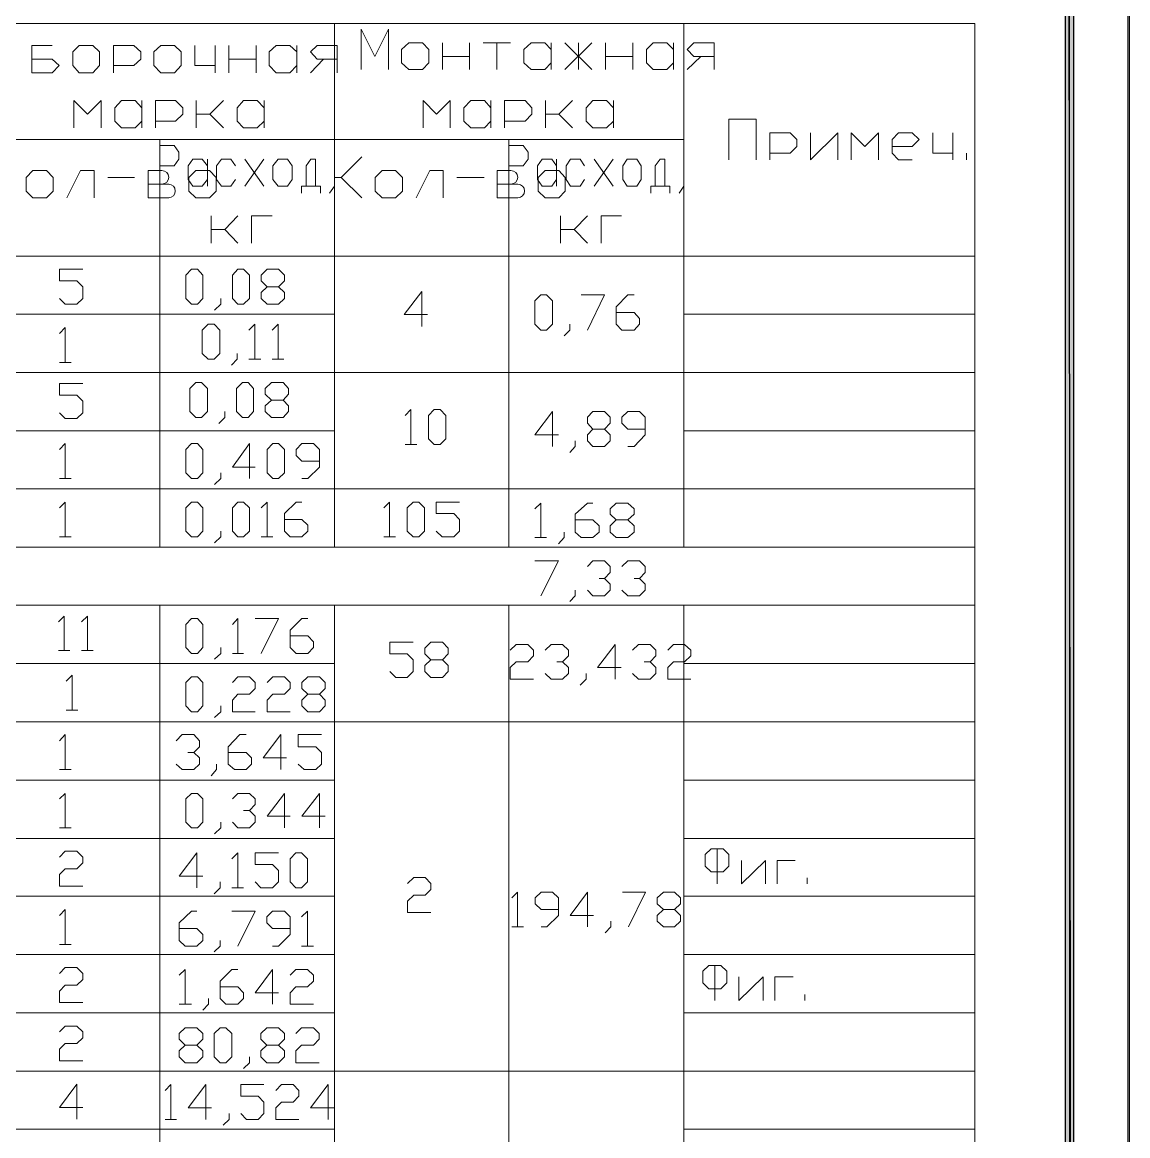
# Model space of a CAD drawing. Header units: millimetres. Extents: x -258556 to -95372, y 16759 to 83874.
# Drawn here: x -128240.5 to -128145.9, y 41620 to 41715.3 of the extents above; entities that cross this region are included whole.
import ezdxf
from ezdxf.xclip import XClip

# ---------------------------------------------------------------- set-up
doc = ezdxf.new("R2010")
doc.units = ezdxf.units.MM
doc.header["$LTSCALE"] = 0.5
doc.header["$XCLIPFRAME"] = 2

# ---------------------------------------------------------------- blocks, each defined once
blk = doc.blocks.new('MF13D4CA0')
at = {"color": 7, "linetype": 'Continuous', "lineweight": 5, "true_color": 0x000007}
blk.add_lwpolyline([(17.896, 582.899), (17.896, 11.049), (823.422, 11.049), (823.422, 582.899)], close=True, dxfattribs=at)

msp = doc.modelspace()

# ---------------------------------------------------------------- hatches: boundary and pattern name
at = {"true_color": 0x000007}
h = msp.add_hatch(color=7, dxfattribs=at)
h.paths.add_polyline_path([(-128336.362, 41416.87), (-128336.362, 41416.147), (-128151.253, 41416.87)])
h.paths.add_polyline_path([(-128336.362, 41416.147), (-128151.253, 41416.87), (-128150.53, 41416.182)])
h.paths.add_polyline_path([(-128151.253, 41416.87), (-128150.53, 41416.182), (-128151.253, 42001.108)])
h.paths.add_polyline_path([(-128150.53, 41416.182), (-128151.253, 42001.108), (-128150.53, 42001.762)])
h.paths.add_polyline_path([(-128151.253, 42001.108), (-128150.53, 42001.762), (-128963.796, 42001.108)])
h.paths.add_polyline_path([(-128150.53, 42001.762), (-128963.796, 42001.108), (-128964.484, 42001.762)])
h.paths.add_polyline_path([(-128963.796, 42001.108), (-128964.484, 42001.762), (-128963.796, 41416.87)])
h.paths.add_polyline_path([(-128964.484, 42001.762), (-128963.796, 41416.87), (-128964.484, 41416.182)])
h.paths.add_polyline_path([(-128963.796, 41416.87), (-128964.484, 41416.182), (-128336.362, 41416.733)])
h.paths.add_polyline_path([(-128964.484, 41416.182), (-128336.362, 41416.733), (-128336.362, 41416.044)])

# ---------------------------------------------------------------- linework, layer by layer
at = {"color": 7, "linetype": 'Continuous', "lineweight": 5, "true_color": 0x000007}
for points in [[(-128964.14, 41416.526), (-128150.875, 41416.388), (-128150.875, 42001.418), (-128964.14, 42001.418)], [(-128236.201, 41711.605), (-128236.201, 41712.775), (-128235.65, 41713.326), (-128234.48, 41713.326), (-128233.895, 41712.775), (-128233.895, 41711.605), (-128234.48, 41710.985), (-128235.65, 41710.985)], [(-128229.248, 41711.605), (-128229.248, 41712.775), (-128228.663, 41713.326), (-128227.493, 41713.326), (-128226.907, 41712.775), (-128226.907, 41711.605), (-128227.493, 41710.985), (-128228.663, 41710.985)], [(-128219.37, 41711.605), (-128219.37, 41712.775), (-128218.784, 41713.326), (-128217.614, 41713.326), (-128217.029, 41712.775), (-128217.029, 41713.326), (-128217.029, 41710.985), (-128217.029, 41711.605), (-128217.614, 41710.985), (-128218.784, 41710.985)], [(-128208.046, 41711.846), (-128208.046, 41712.982), (-128207.426, 41713.567), (-128206.256, 41713.567), (-128205.705, 41712.982), (-128205.705, 41711.846), (-128206.256, 41711.261), (-128207.426, 41711.261)], [(-128197.582, 41711.846), (-128197.582, 41712.982), (-128196.962, 41713.567), (-128195.792, 41713.567), (-128195.241, 41712.982), (-128195.241, 41713.567), (-128195.241, 41711.261), (-128195.241, 41711.846), (-128195.792, 41711.261), (-128196.962, 41711.261)], [(-128187.084, 41711.846), (-128187.084, 41712.982), (-128186.499, 41713.567), (-128185.329, 41713.567), (-128184.778, 41712.982), (-128184.778, 41713.567), (-128184.778, 41711.261), (-128184.778, 41711.846), (-128185.329, 41711.261), (-128186.499, 41711.261)], [(-128232.587, 41706.855), (-128232.587, 41707.991), (-128232.036, 41708.611), (-128230.866, 41708.611), (-128230.281, 41707.991), (-128230.281, 41708.611), (-128230.281, 41706.27), (-128230.281, 41706.855), (-128230.866, 41706.27), (-128232.036, 41706.27)], [(-128222.123, 41706.855), (-128222.123, 41707.991), (-128221.572, 41708.611), (-128220.402, 41708.611), (-128219.817, 41707.991), (-128219.817, 41708.611), (-128219.817, 41706.27), (-128219.817, 41706.855), (-128220.402, 41706.27), (-128221.572, 41706.27)], [(-128202.71, 41706.855), (-128202.71, 41707.991), (-128202.125, 41708.611), (-128200.955, 41708.611), (-128200.404, 41707.991), (-128200.404, 41708.611), (-128200.404, 41706.27), (-128200.404, 41706.855), (-128200.955, 41706.27), (-128202.125, 41706.27)], [(-128192.247, 41706.855), (-128192.247, 41707.991), (-128191.662, 41708.611), (-128190.492, 41708.611), (-128189.906, 41707.991), (-128189.906, 41708.611), (-128189.906, 41706.27), (-128189.906, 41706.855), (-128190.492, 41706.27), (-128191.662, 41706.27)], [(-128226.322, 41701.864), (-128226.322, 41703.035), (-128225.909, 41703.585), (-128225.118, 41703.585), (-128224.67, 41703.035), (-128224.67, 41703.585), (-128224.67, 41701.279), (-128224.67, 41701.864), (-128225.118, 41701.279), (-128225.909, 41701.279)], [(-128219.06, 41701.864), (-128219.06, 41703.035), (-128218.612, 41703.585), (-128217.821, 41703.585), (-128217.408, 41703.035), (-128217.408, 41701.864), (-128217.821, 41701.279), (-128218.612, 41701.279)], [(-128196.412, 41701.864), (-128196.412, 41703.035), (-128195.999, 41703.585), (-128195.173, 41703.585), (-128194.794, 41703.035), (-128194.794, 41703.585), (-128194.794, 41701.279), (-128194.794, 41701.864), (-128195.173, 41701.279), (-128195.999, 41701.279)], [(-128189.115, 41701.864), (-128189.115, 41703.035), (-128188.736, 41703.585), (-128187.91, 41703.585), (-128187.531, 41703.035), (-128187.531, 41701.864), (-128187.91, 41701.279), (-128188.736, 41701.279)], [(-128240.193, 41700.866), (-128240.193, 41702.036), (-128239.608, 41702.622), (-128238.438, 41702.622), (-128237.887, 41702.036), (-128237.887, 41700.866), (-128238.438, 41700.281), (-128239.608, 41700.281)], [(-128226.253, 41700.866), (-128226.253, 41702.036), (-128225.668, 41702.622), (-128224.498, 41702.622), (-128223.913, 41702.036), (-128223.913, 41700.866), (-128224.498, 41700.281), (-128225.668, 41700.281)], [(-128210.317, 41700.866), (-128210.317, 41702.036), (-128209.698, 41702.622), (-128208.562, 41702.622), (-128207.977, 41702.036), (-128207.977, 41700.866), (-128208.562, 41700.281), (-128209.698, 41700.281)], [(-128196.343, 41700.866), (-128196.343, 41702.036), (-128195.758, 41702.622), (-128194.587, 41702.622), (-128194.037, 41702.036), (-128194.037, 41700.866), (-128194.587, 41700.281), (-128195.758, 41700.281)], [(-128226.047, 41691.194), (-128226.529, 41691.676), (-128226.529, 41693.672), (-128226.047, 41694.189), (-128225.531, 41694.189), (-128225.049, 41693.672), (-128225.049, 41691.676), (-128225.531, 41691.194)], [(-128222.054, 41691.194), (-128222.536, 41691.676), (-128222.536, 41693.672), (-128222.054, 41694.189), (-128221.572, 41694.189), (-128221.056, 41693.672), (-128221.056, 41691.676), (-128221.572, 41691.194)], [(-128196.136, 41688.957), (-128196.653, 41689.473), (-128196.653, 41691.47), (-128196.136, 41691.986), (-128195.654, 41691.986), (-128195.138, 41691.47), (-128195.138, 41689.473), (-128195.654, 41688.957)], [(-128224.601, 41686.479), (-128225.118, 41686.961), (-128225.118, 41688.957), (-128224.601, 41689.473), (-128224.085, 41689.473), (-128223.603, 41688.957), (-128223.603, 41686.961), (-128224.085, 41686.479)], [(-128225.668, 41681.488), (-128226.185, 41682.004), (-128226.185, 41683.966), (-128225.668, 41684.482), (-128225.186, 41684.482), (-128224.67, 41683.966), (-128224.67, 41682.004), (-128225.186, 41681.488)], [(-128221.676, 41681.488), (-128222.192, 41682.004), (-128222.192, 41683.966), (-128221.676, 41684.482), (-128221.194, 41684.482), (-128220.712, 41683.966), (-128220.712, 41682.004), (-128221.194, 41681.488)], [(-128205.258, 41679.182), (-128205.739, 41679.664), (-128205.739, 41681.66), (-128205.258, 41682.176), (-128204.741, 41682.176), (-128204.259, 41681.66), (-128204.259, 41679.664), (-128204.741, 41679.182)], [(-128226.047, 41676.256), (-128226.529, 41676.738), (-128226.529, 41678.734), (-128226.047, 41679.251), (-128225.531, 41679.251), (-128225.049, 41678.734), (-128225.049, 41676.738), (-128225.531, 41676.256)], [(-128219.06, 41676.256), (-128219.542, 41676.738), (-128219.542, 41678.734), (-128219.06, 41679.251), (-128218.578, 41679.251), (-128218.062, 41678.734), (-128218.062, 41676.738), (-128218.578, 41676.256)], [(-128226.047, 41671.265), (-128226.529, 41671.747), (-128226.529, 41673.744), (-128226.047, 41674.225), (-128225.531, 41674.225), (-128225.049, 41673.744), (-128225.049, 41671.747), (-128225.531, 41671.265)], [(-128222.054, 41671.265), (-128222.536, 41671.747), (-128222.536, 41673.744), (-128222.054, 41674.225), (-128221.572, 41674.225), (-128221.056, 41673.744), (-128221.056, 41671.747), (-128221.572, 41671.265)], [(-128207.047, 41671.265), (-128207.564, 41671.747), (-128207.564, 41673.744), (-128207.047, 41674.225), (-128206.565, 41674.225), (-128206.084, 41673.744), (-128206.084, 41671.747), (-128206.565, 41671.265)], [(-128226.047, 41661.284), (-128226.529, 41661.8), (-128226.529, 41663.762), (-128226.047, 41664.278), (-128225.531, 41664.278), (-128225.049, 41663.762), (-128225.049, 41661.8), (-128225.531, 41661.284)], [(-128226.047, 41656.293), (-128226.529, 41656.809), (-128226.529, 41658.805), (-128226.047, 41659.287), (-128225.531, 41659.287), (-128225.049, 41658.805), (-128225.049, 41656.809), (-128225.531, 41656.293)], [(-128226.047, 41646.346), (-128226.529, 41646.827), (-128226.529, 41648.824), (-128226.047, 41649.306), (-128225.531, 41649.306), (-128225.049, 41648.824), (-128225.049, 41646.827), (-128225.531, 41646.346)], [(-128217.098, 41641.217), (-128217.58, 41641.733), (-128217.58, 41643.695), (-128217.098, 41644.212), (-128216.616, 41644.212), (-128216.1, 41643.695), (-128216.1, 41641.733), (-128216.616, 41641.217)], [(-128223.569, 41626.245), (-128224.085, 41626.761), (-128224.085, 41628.757), (-128223.569, 41629.239), (-128223.087, 41629.239), (-128222.571, 41628.757), (-128222.571, 41626.761), (-128223.087, 41626.245)]]:
    msp.add_lwpolyline(points, close=True, dxfattribs=at)
at = {"color": 7, "linetype": 'Continuous', "lineweight": -2, "true_color": 0x000007}
for points in [[(-128150.53, 41416.182), (-128151.253, 42001.108), (-128150.53, 42001.762)], [(-128151.253, 41416.87), (-128150.53, 41416.182), (-128151.253, 42001.108)]]:
    msp.add_lwpolyline(points, close=True, dxfattribs=at)
at = {"color": 7, "linetype": 'Continuous', "lineweight": 18, "true_color": 0x000007}
for points in [[(-128348.34, 41715.219), (-128158.963, 41715.219), (-128158.963, 41715.219)], [(-128213.794, 41715.219), (-128213.794, 41670.37), (-128213.794, 41670.37)], [(-128183.883, 41715.219), (-128183.883, 41670.37), (-128183.883, 41670.37)], [(-128158.963, 41715.219), (-128158.963, 41525.877), (-128158.963, 41525.877)], [(-128293.509, 41705.272), (-128183.883, 41705.272), (-128183.883, 41705.272)], [(-128228.732, 41705.272), (-128228.732, 41670.37), (-128228.732, 41670.37)], [(-128198.855, 41705.272), (-128198.855, 41670.37), (-128198.855, 41670.37)], [(-128348.34, 41695.29), (-128158.963, 41695.29), (-128158.963, 41695.29)], [(-128303.491, 41690.334), (-128213.794, 41690.334), (-128213.794, 41690.334)], [(-128183.883, 41690.334), (-128158.963, 41690.334), (-128158.963, 41690.334)], [(-128323.42, 41685.343), (-128158.963, 41685.343), (-128158.963, 41685.343)], [(-128303.491, 41680.352), (-128213.794, 41680.352), (-128213.794, 41680.352)], [(-128183.883, 41680.352), (-128158.963, 41680.352), (-128158.963, 41680.352)], [(-128323.42, 41675.361), (-128158.963, 41675.361), (-128158.963, 41675.361)], [(-128348.34, 41670.37), (-128158.963, 41670.37), (-128158.963, 41670.37)], [(-128348.34, 41665.414), (-128158.963, 41665.414), (-128158.963, 41665.414)], [(-128228.732, 41665.414), (-128228.732, 41530.868), (-128228.732, 41530.868)], [(-128213.794, 41665.414), (-128213.794, 41530.868), (-128213.794, 41530.868)], [(-128198.855, 41665.414), (-128198.855, 41530.868), (-128198.855, 41530.868)], [(-128183.883, 41665.414), (-128183.883, 41530.868), (-128183.883, 41530.868)], [(-128303.491, 41660.423), (-128213.794, 41660.423), (-128213.794, 41660.423)], [(-128183.883, 41660.423), (-128158.963, 41660.423), (-128158.963, 41660.423)], [(-128323.42, 41655.432), (-128158.963, 41655.432), (-128158.963, 41655.432)], [(-128303.491, 41650.441), (-128213.794, 41650.441), (-128213.794, 41650.441)], [(-128183.883, 41650.441), (-128158.963, 41650.441), (-128158.963, 41650.441)], [(-128303.491, 41645.451), (-128213.794, 41645.451), (-128213.794, 41645.451)], [(-128183.883, 41645.451), (-128158.963, 41645.451), (-128158.963, 41645.451)], [(-128303.491, 41640.494), (-128213.794, 41640.494), (-128213.794, 41640.494)], [(-128183.883, 41640.494), (-128158.963, 41640.494), (-128158.963, 41640.494)], [(-128303.491, 41635.503), (-128213.794, 41635.503), (-128213.794, 41635.503)], [(-128183.883, 41635.503), (-128158.963, 41635.503), (-128158.963, 41635.503)], [(-128303.491, 41630.513), (-128213.794, 41630.513), (-128213.794, 41630.513)], [(-128183.883, 41630.513), (-128158.963, 41630.513), (-128158.963, 41630.513)], [(-128323.42, 41625.522), (-128158.963, 41625.522), (-128158.963, 41625.522)], [(-128303.491, 41620.565), (-128213.794, 41620.565), (-128213.794, 41620.565)], [(-128183.883, 41620.565), (-128158.963, 41620.565), (-128158.963, 41620.565)]]:
    msp.add_lwpolyline(points, dxfattribs=at)
at = {"color": 7, "linetype": 'Continuous', "lineweight": 5, "true_color": 0x000007}
for points in [[(-128211.522, 41711.261), (-128211.522, 41714.737), (-128210.352, 41712.397), (-128209.181, 41714.737), (-128209.181, 41711.261)], [(-128237.956, 41713.326), (-128239.712, 41713.326), (-128239.712, 41710.985), (-128237.956, 41710.985), (-128237.371, 41711.605), (-128237.956, 41712.156), (-128239.712, 41712.156)], [(-128232.724, 41710.985), (-128232.724, 41713.326), (-128230.969, 41713.326), (-128230.384, 41712.775), (-128230.384, 41712.156), (-128230.969, 41711.605), (-128232.724, 41711.605)], [(-128225.737, 41713.326), (-128225.737, 41711.605), (-128224.016, 41711.605), (-128224.016, 41713.326), (-128224.016, 41710.985)], [(-128222.846, 41710.985), (-128222.846, 41713.326), (-128222.846, 41712.156), (-128220.505, 41712.156), (-128220.505, 41713.326), (-128220.505, 41710.985)], [(-128215.859, 41710.985), (-128214.723, 41712.156), (-128215.274, 41712.156), (-128215.859, 41712.775), (-128215.274, 41713.326), (-128213.553, 41713.326), (-128213.553, 41712.156), (-128214.723, 41712.156), (-128213.553, 41712.156), (-128213.553, 41710.985)], [(-128204.535, 41711.261), (-128204.535, 41713.567), (-128204.535, 41712.397), (-128202.229, 41712.397), (-128202.229, 41713.567), (-128202.229, 41711.261)], [(-128199.888, 41711.261), (-128199.888, 41713.567), (-128201.058, 41713.567), (-128198.718, 41713.567)], [(-128194.071, 41711.261), (-128191.765, 41713.567), (-128191.765, 41713.567)], [(-128194.071, 41713.567), (-128191.765, 41711.261), (-128191.765, 41711.261)], [(-128192.901, 41711.261), (-128192.901, 41713.567), (-128192.901, 41713.567)], [(-128190.595, 41711.261), (-128190.595, 41713.567), (-128190.595, 41712.397), (-128188.254, 41712.397), (-128188.254, 41713.567), (-128188.254, 41711.261)], [(-128183.608, 41711.261), (-128182.437, 41712.397), (-128183.022, 41712.397), (-128183.608, 41712.982), (-128183.022, 41713.567), (-128181.302, 41713.567), (-128181.302, 41712.397), (-128182.437, 41712.397), (-128181.302, 41712.397), (-128181.302, 41711.261)], [(-128236.097, 41706.27), (-128236.097, 41708.611), (-128234.927, 41707.44), (-128233.757, 41708.611), (-128233.757, 41706.27)], [(-128229.11, 41706.27), (-128229.11, 41708.611), (-128227.389, 41708.611), (-128226.77, 41707.991), (-128226.77, 41707.44), (-128227.389, 41706.855), (-128229.11, 41706.855)], [(-128225.634, 41706.27), (-128225.634, 41708.611), (-128225.634, 41707.44), (-128224.464, 41707.44), (-128223.293, 41708.611), (-128224.464, 41707.44), (-128223.293, 41706.27)], [(-128206.187, 41706.27), (-128206.187, 41708.611), (-128205.051, 41707.44), (-128203.881, 41708.611), (-128203.881, 41706.27)], [(-128199.234, 41706.27), (-128199.234, 41708.611), (-128197.479, 41708.611), (-128196.894, 41707.991), (-128196.894, 41707.44), (-128197.479, 41706.855), (-128199.234, 41706.855)], [(-128195.723, 41706.27), (-128195.723, 41708.611), (-128195.723, 41707.44), (-128194.587, 41707.44), (-128193.417, 41708.611), (-128194.587, 41707.44), (-128193.417, 41706.27)], [(-128180.028, 41703.551), (-128180.028, 41707.027), (-128177.687, 41707.027), (-128177.687, 41703.551)], [(-128176.517, 41703.551), (-128176.517, 41705.857), (-128174.796, 41705.857), (-128174.211, 41705.272), (-128174.211, 41704.687), (-128174.796, 41704.102), (-128176.517, 41704.102)], [(-128173.041, 41705.857), (-128173.041, 41703.551), (-128170.7, 41705.857), (-128170.7, 41703.551)], [(-128169.564, 41703.551), (-128169.564, 41705.857), (-128168.394, 41704.687), (-128167.224, 41705.857), (-128167.224, 41703.551)], [(-128166.054, 41704.687), (-128164.333, 41704.687), (-128163.748, 41705.272), (-128164.333, 41705.857), (-128165.503, 41705.857), (-128166.054, 41705.272), (-128166.054, 41704.102), (-128165.503, 41703.551), (-128164.333, 41703.551)], [(-128162.577, 41705.857), (-128162.577, 41704.102), (-128160.856, 41704.102), (-128160.856, 41705.857), (-128160.856, 41703.551)], [(-128228.732, 41701.279), (-128228.732, 41704.756), (-128227.527, 41704.756), (-128227.114, 41704.205), (-128227.114, 41703.585), (-128227.527, 41703.035), (-128228.732, 41703.035)], [(-128198.855, 41701.279), (-128198.855, 41704.756), (-128197.651, 41704.756), (-128197.203, 41704.205), (-128197.203, 41703.585), (-128197.651, 41703.035), (-128198.855, 41703.035)], [(-128213.794, 41700.281), (-128213.794, 41703.792), (-128213.794, 41703.792)], [(-128211.453, 41703.792), (-128213.208, 41702.036), (-128213.794, 41702.036)], [(-128159.686, 41703.551), (-128159.686, 41704.102), (-128159.686, 41704.102)], [(-128222.261, 41701.864), (-128222.674, 41701.279), (-128223.465, 41701.279), (-128223.879, 41701.864), (-128223.879, 41703.035), (-128223.465, 41703.585), (-128222.674, 41703.585), (-128222.261, 41703.035)], [(-128221.469, 41701.279), (-128219.851, 41703.585), (-128219.851, 41703.585)], [(-128221.469, 41703.585), (-128219.851, 41701.279), (-128219.851, 41701.279)], [(-128216.616, 41700.694), (-128216.616, 41701.279), (-128216.203, 41701.279), (-128216.203, 41703.035), (-128215.824, 41703.585), (-128215.411, 41703.585), (-128215.411, 41701.279), (-128216.203, 41701.279), (-128214.998, 41701.279), (-128214.998, 41700.694)], [(-128192.385, 41701.864), (-128192.763, 41701.279), (-128193.589, 41701.279), (-128193.968, 41701.864), (-128193.968, 41703.035), (-128193.589, 41703.585), (-128192.763, 41703.585), (-128192.385, 41703.035)], [(-128191.559, 41701.279), (-128189.941, 41703.585), (-128189.941, 41703.585)], [(-128191.559, 41703.585), (-128189.941, 41701.279), (-128189.941, 41701.279)], [(-128186.705, 41700.694), (-128186.705, 41701.279), (-128186.327, 41701.279), (-128186.327, 41703.035), (-128185.914, 41703.585), (-128185.501, 41703.585), (-128185.501, 41701.279), (-128186.327, 41701.279), (-128185.088, 41701.279), (-128185.088, 41700.694)], [(-128236.717, 41700.281), (-128235.547, 41702.622), (-128234.376, 41702.622), (-128234.376, 41700.281)], [(-128233.206, 41702.036), (-128230.9, 41702.036), (-128230.9, 41702.036)], [(-128229.73, 41700.281), (-128229.73, 41702.622), (-128228.56, 41702.622)], [(-128213.208, 41702.036), (-128211.453, 41700.281), (-128211.453, 41700.281)], [(-128206.806, 41700.281), (-128205.636, 41702.622), (-128204.5, 41702.622), (-128204.5, 41700.281)], [(-128203.33, 41702.036), (-128200.99, 41702.036), (-128200.99, 41702.036)], [(-128199.854, 41700.281), (-128199.854, 41702.622), (-128198.683, 41702.622)], [(-128228.56, 41701.451), (-128229.73, 41701.451), (-128227.974, 41701.451)], [(-128213.794, 41701.864), (-128213.794, 41701.279), (-128214.207, 41700.694)], [(-128198.683, 41701.451), (-128199.854, 41701.451), (-128198.098, 41701.451)], [(-128183.883, 41701.864), (-128183.883, 41701.279), (-128184.296, 41700.694)], [(-128227.974, 41700.281), (-128229.73, 41700.281), (-128229.73, 41700.281)], [(-128198.098, 41700.281), (-128199.854, 41700.281), (-128199.854, 41700.281)], [(-128224.36, 41696.392), (-128224.36, 41698.732), (-128224.36, 41697.562), (-128223.19, 41697.562), (-128222.054, 41698.732), (-128223.19, 41697.562), (-128222.054, 41696.392)], [(-128220.884, 41696.392), (-128220.884, 41698.732), (-128219.129, 41698.732)], [(-128194.45, 41696.392), (-128194.45, 41698.732), (-128194.45, 41697.562), (-128193.28, 41697.562), (-128192.144, 41698.732), (-128193.28, 41697.562), (-128192.144, 41696.392)], [(-128190.973, 41696.392), (-128190.973, 41698.732), (-128189.218, 41698.732)], [(-128237.337, 41691.676), (-128236.855, 41691.194), (-128235.857, 41691.194), (-128235.34, 41691.676), (-128235.34, 41692.674), (-128235.857, 41693.191), (-128237.337, 41693.191), (-128237.337, 41694.189), (-128235.34, 41694.189)], [(-128218.578, 41692.674), (-128218.062, 41692.192), (-128218.062, 41691.676), (-128218.578, 41691.194), (-128219.542, 41691.194), (-128220.058, 41691.676), (-128220.058, 41692.192), (-128219.542, 41692.674), (-128218.578, 41692.674), (-128218.062, 41693.191), (-128218.062, 41693.672), (-128218.578, 41694.189), (-128219.542, 41694.189), (-128220.058, 41693.672), (-128220.058, 41693.191), (-128219.542, 41692.674)], [(-128223.534, 41691.676), (-128223.534, 41691.194), (-128224.051, 41690.678)], [(-128205.843, 41690.299), (-128207.839, 41690.299), (-128206.325, 41692.261), (-128206.325, 41689.267)], [(-128192.66, 41691.986), (-128190.664, 41691.986), (-128192.144, 41688.957)], [(-128189.665, 41690.471), (-128188.151, 41690.471), (-128187.669, 41689.955), (-128187.669, 41689.473), (-128188.151, 41688.957), (-128189.184, 41688.957), (-128189.665, 41689.473), (-128189.665, 41690.953), (-128188.667, 41691.986), (-128188.151, 41691.986)], [(-128237.337, 41688.682), (-128236.855, 41689.198), (-128236.855, 41686.203)], [(-128221.125, 41688.957), (-128220.609, 41689.473), (-128220.609, 41686.479)], [(-128219.129, 41688.957), (-128218.612, 41689.473), (-128218.612, 41686.479)], [(-128193.658, 41689.473), (-128193.658, 41688.957), (-128194.14, 41688.475)], [(-128222.123, 41686.961), (-128222.123, 41686.479), (-128222.605, 41685.962)], [(-128237.337, 41686.203), (-128236.338, 41686.203), (-128236.338, 41686.203)], [(-128221.125, 41686.479), (-128220.092, 41686.479), (-128220.092, 41686.479)], [(-128219.129, 41686.479), (-128218.13, 41686.479), (-128218.13, 41686.479)], [(-128237.337, 41681.867), (-128236.855, 41681.385), (-128235.857, 41681.385), (-128235.34, 41681.867), (-128235.34, 41682.865), (-128235.857, 41683.381), (-128237.337, 41683.381), (-128237.337, 41684.379), (-128235.34, 41684.379)], [(-128218.199, 41682.968), (-128217.717, 41682.486), (-128217.717, 41682.004), (-128218.199, 41681.488), (-128219.197, 41681.488), (-128219.714, 41682.004), (-128219.714, 41682.486), (-128219.197, 41682.968), (-128218.199, 41682.968), (-128217.717, 41683.484), (-128217.717, 41683.966), (-128218.199, 41684.482), (-128219.197, 41684.482), (-128219.714, 41683.966), (-128219.714, 41683.484), (-128219.197, 41682.968)], [(-128223.19, 41682.004), (-128223.19, 41681.488), (-128223.706, 41680.972)], [(-128207.736, 41681.66), (-128207.254, 41682.176), (-128207.254, 41679.182)], [(-128194.622, 41680.008), (-128196.653, 41680.008), (-128195.138, 41682.004), (-128195.138, 41679.01)], [(-128190.664, 41680.49), (-128190.182, 41680.008), (-128190.182, 41679.492), (-128190.664, 41679.01), (-128191.662, 41679.01), (-128192.144, 41679.492), (-128192.144, 41680.008), (-128191.662, 41680.49), (-128190.664, 41680.49), (-128190.182, 41681.006), (-128190.182, 41681.522), (-128190.664, 41682.004), (-128191.662, 41682.004), (-128192.144, 41681.522), (-128192.144, 41681.006), (-128191.662, 41680.49)], [(-128188.667, 41679.01), (-128188.151, 41679.01), (-128187.187, 41680.008), (-128187.187, 41681.522), (-128187.669, 41682.004), (-128188.667, 41682.004), (-128189.184, 41681.522), (-128189.184, 41681.006), (-128188.667, 41680.49), (-128187.187, 41680.49)], [(-128237.337, 41678.734), (-128236.855, 41679.251), (-128236.855, 41676.256)], [(-128220.574, 41677.22), (-128222.536, 41677.22), (-128221.056, 41679.251), (-128221.056, 41676.256)], [(-128216.582, 41676.256), (-128216.065, 41676.256), (-128215.067, 41677.22), (-128215.067, 41678.734), (-128215.583, 41679.251), (-128216.582, 41679.251), (-128217.063, 41678.734), (-128217.063, 41678.218), (-128216.582, 41677.736), (-128215.067, 41677.736)], [(-128207.736, 41679.182), (-128206.738, 41679.182), (-128206.738, 41679.182)], [(-128193.176, 41679.492), (-128193.176, 41679.01), (-128193.658, 41678.493)], [(-128237.337, 41676.256), (-128236.338, 41676.256), (-128236.338, 41676.256)], [(-128223.534, 41676.738), (-128223.534, 41676.256), (-128224.051, 41675.74)], [(-128237.337, 41673.744), (-128236.855, 41674.225), (-128236.855, 41671.265)], [(-128220.058, 41673.744), (-128219.542, 41674.225), (-128219.542, 41671.265)], [(-128218.062, 41672.745), (-128216.582, 41672.745), (-128216.065, 41672.263), (-128216.065, 41671.747), (-128216.582, 41671.265), (-128217.58, 41671.265), (-128218.062, 41671.747), (-128218.062, 41673.262), (-128217.063, 41674.225), (-128216.582, 41674.225)], [(-128209.56, 41673.744), (-128209.078, 41674.225), (-128209.078, 41671.265)], [(-128205.085, 41671.747), (-128204.569, 41671.265), (-128203.571, 41671.265), (-128203.089, 41671.747), (-128203.089, 41672.745), (-128203.571, 41673.262), (-128205.085, 41673.262), (-128205.085, 41674.225), (-128203.089, 41674.225)], [(-128196.653, 41673.675), (-128196.136, 41674.157), (-128196.136, 41671.196)], [(-128193.176, 41672.711), (-128191.662, 41672.711), (-128191.146, 41672.195), (-128191.146, 41671.678), (-128191.662, 41671.196), (-128192.66, 41671.196), (-128193.176, 41671.678), (-128193.176, 41673.193), (-128192.144, 41674.157), (-128191.662, 41674.157)], [(-128188.667, 41672.711), (-128188.151, 41672.195), (-128188.151, 41671.678), (-128188.667, 41671.196), (-128189.665, 41671.196), (-128190.182, 41671.678), (-128190.182, 41672.195), (-128189.665, 41672.711), (-128188.667, 41672.711), (-128188.151, 41673.193), (-128188.151, 41673.675), (-128188.667, 41674.157), (-128189.665, 41674.157), (-128190.182, 41673.675), (-128190.182, 41673.193), (-128189.665, 41672.711)], [(-128223.534, 41671.747), (-128223.534, 41671.265), (-128224.051, 41670.749)], [(-128194.14, 41671.678), (-128194.14, 41671.196), (-128194.622, 41670.68)], [(-128237.337, 41671.265), (-128236.338, 41671.265), (-128236.338, 41671.265)], [(-128220.058, 41671.265), (-128219.06, 41671.265), (-128219.06, 41671.265)], [(-128209.56, 41671.265), (-128208.562, 41671.265), (-128208.562, 41671.265)], [(-128196.653, 41671.196), (-128195.654, 41671.196), (-128195.654, 41671.196)], [(-128196.653, 41669.2), (-128194.622, 41669.2), (-128196.136, 41666.206)], [(-128192.144, 41668.718), (-128191.662, 41669.2), (-128190.664, 41669.2), (-128190.182, 41668.718), (-128190.182, 41668.202), (-128190.664, 41667.686), (-128191.146, 41667.686)], [(-128189.184, 41668.718), (-128188.667, 41669.2), (-128187.669, 41669.2), (-128187.187, 41668.718), (-128187.187, 41668.202), (-128187.669, 41667.686), (-128188.151, 41667.686)], [(-128190.664, 41667.686), (-128190.182, 41667.204), (-128190.182, 41666.687), (-128190.664, 41666.206), (-128191.662, 41666.206), (-128192.144, 41666.687)], [(-128187.669, 41667.686), (-128187.187, 41667.204), (-128187.187, 41666.687), (-128187.669, 41666.206), (-128188.667, 41666.206), (-128189.184, 41666.687)], [(-128193.176, 41666.687), (-128193.176, 41666.206), (-128193.658, 41665.724)], [(-128237.405, 41664.003), (-128236.924, 41664.485), (-128236.924, 41661.525)], [(-128235.443, 41664.003), (-128234.927, 41664.485), (-128234.927, 41661.525)], [(-128222.536, 41663.762), (-128222.054, 41664.278), (-128222.054, 41661.284)], [(-128220.574, 41664.278), (-128218.578, 41664.278), (-128220.058, 41661.284)], [(-128217.58, 41662.798), (-128216.065, 41662.798), (-128215.583, 41662.282), (-128215.583, 41661.8), (-128216.065, 41661.284), (-128217.063, 41661.284), (-128217.58, 41661.8), (-128217.58, 41663.28), (-128216.582, 41664.278), (-128216.065, 41664.278)], [(-128209.044, 41659.735), (-128208.527, 41659.218), (-128207.564, 41659.218), (-128207.047, 41659.735), (-128207.047, 41660.733), (-128207.564, 41661.249), (-128209.044, 41661.249), (-128209.044, 41662.247), (-128207.047, 41662.247)], [(-128204.535, 41660.733), (-128204.053, 41660.251), (-128204.053, 41659.735), (-128204.535, 41659.218), (-128205.533, 41659.218), (-128206.049, 41659.735), (-128206.049, 41660.251), (-128205.533, 41660.733), (-128204.535, 41660.733), (-128204.053, 41661.249), (-128204.053, 41661.731), (-128204.535, 41662.247), (-128205.533, 41662.247), (-128206.049, 41661.731), (-128206.049, 41661.249), (-128205.533, 41660.733)], [(-128198.752, 41661.559), (-128198.236, 41662.041), (-128197.238, 41662.041), (-128196.756, 41661.559), (-128196.756, 41661.077), (-128197.238, 41660.561), (-128198.236, 41660.561), (-128198.752, 41660.079), (-128198.752, 41659.081), (-128196.756, 41659.081)], [(-128195.758, 41661.559), (-128195.241, 41662.041), (-128194.278, 41662.041), (-128193.761, 41661.559), (-128193.761, 41661.077), (-128194.278, 41660.561), (-128194.76, 41660.561)], [(-128189.252, 41660.079), (-128191.283, 41660.079), (-128189.769, 41662.041), (-128189.769, 41659.081)], [(-128188.289, 41661.559), (-128187.772, 41662.041), (-128186.774, 41662.041), (-128186.292, 41661.559), (-128186.292, 41661.077), (-128186.774, 41660.561), (-128187.291, 41660.561)], [(-128185.26, 41661.559), (-128184.778, 41662.041), (-128183.814, 41662.041), (-128183.298, 41661.559), (-128183.298, 41661.077), (-128183.814, 41660.561), (-128184.778, 41660.561), (-128185.26, 41660.079), (-128185.26, 41659.081), (-128183.298, 41659.081)], [(-128237.405, 41661.525), (-128236.442, 41661.525), (-128236.442, 41661.525)], [(-128235.443, 41661.525), (-128234.445, 41661.525), (-128234.445, 41661.525)], [(-128223.534, 41661.8), (-128223.534, 41661.284), (-128224.051, 41660.802)], [(-128222.536, 41661.284), (-128221.572, 41661.284), (-128221.572, 41661.284)], [(-128194.278, 41660.561), (-128193.761, 41660.079), (-128193.761, 41659.563), (-128194.278, 41659.081), (-128195.241, 41659.081), (-128195.758, 41659.563)], [(-128186.774, 41660.561), (-128186.292, 41660.079), (-128186.292, 41659.563), (-128186.774, 41659.081), (-128187.772, 41659.081), (-128188.289, 41659.563)], [(-128236.751, 41658.909), (-128236.235, 41659.425), (-128236.235, 41656.43)], [(-128222.536, 41658.805), (-128222.054, 41659.287), (-128221.056, 41659.287), (-128220.574, 41658.805), (-128220.574, 41658.289), (-128221.056, 41657.807), (-128222.054, 41657.807), (-128222.536, 41657.291), (-128222.536, 41656.293), (-128220.574, 41656.293)], [(-128219.542, 41658.805), (-128219.06, 41659.287), (-128218.062, 41659.287), (-128217.58, 41658.805), (-128217.58, 41658.289), (-128218.062, 41657.807), (-128219.06, 41657.807), (-128219.542, 41657.291), (-128219.542, 41656.293), (-128217.58, 41656.293)], [(-128215.067, 41657.807), (-128214.585, 41657.291), (-128214.585, 41656.809), (-128215.067, 41656.293), (-128216.065, 41656.293), (-128216.582, 41656.809), (-128216.582, 41657.291), (-128216.065, 41657.807), (-128215.067, 41657.807), (-128214.585, 41658.289), (-128214.585, 41658.805), (-128215.067, 41659.287), (-128216.065, 41659.287), (-128216.582, 41658.805), (-128216.582, 41658.289), (-128216.065, 41657.807)], [(-128192.247, 41659.563), (-128192.247, 41659.081), (-128192.763, 41658.564)], [(-128236.751, 41656.43), (-128235.753, 41656.43), (-128235.753, 41656.43)], [(-128223.534, 41656.809), (-128223.534, 41656.293), (-128224.051, 41655.811)], [(-128237.337, 41653.815), (-128236.855, 41654.331), (-128236.855, 41651.336)], [(-128227.355, 41653.815), (-128226.839, 41654.331), (-128225.84, 41654.331), (-128225.359, 41653.815), (-128225.359, 41653.298), (-128225.84, 41652.816), (-128226.357, 41652.816)], [(-128222.88, 41652.816), (-128221.366, 41652.816), (-128220.884, 41652.335), (-128220.884, 41651.818), (-128221.366, 41651.336), (-128222.364, 41651.336), (-128222.88, 41651.818), (-128222.88, 41653.298), (-128221.882, 41654.331), (-128221.366, 41654.331)], [(-128217.89, 41652.335), (-128219.886, 41652.335), (-128218.371, 41654.331), (-128218.371, 41651.336)], [(-128216.891, 41651.818), (-128216.375, 41651.336), (-128215.377, 41651.336), (-128214.895, 41651.818), (-128214.895, 41652.816), (-128215.377, 41653.298), (-128216.891, 41653.298), (-128216.891, 41654.331), (-128214.895, 41654.331)], [(-128225.84, 41652.816), (-128225.359, 41652.335), (-128225.359, 41651.818), (-128225.84, 41651.336), (-128226.839, 41651.336), (-128227.355, 41651.818)], [(-128223.879, 41651.818), (-128223.879, 41651.336), (-128224.36, 41650.82)], [(-128237.337, 41651.336), (-128236.338, 41651.336), (-128236.338, 41651.336)], [(-128237.337, 41648.824), (-128236.855, 41649.306), (-128236.855, 41646.346)], [(-128222.536, 41648.824), (-128222.054, 41649.306), (-128221.056, 41649.306), (-128220.574, 41648.824), (-128220.574, 41648.342), (-128221.056, 41647.826), (-128221.572, 41647.826)], [(-128217.58, 41647.344), (-128219.542, 41647.344), (-128218.062, 41649.306), (-128218.062, 41646.346)], [(-128214.585, 41647.344), (-128216.582, 41647.344), (-128215.067, 41649.306), (-128215.067, 41646.346)], [(-128221.056, 41647.826), (-128220.574, 41647.344), (-128220.574, 41646.827), (-128221.056, 41646.346), (-128222.054, 41646.346), (-128222.536, 41646.827)], [(-128223.534, 41646.827), (-128223.534, 41646.346), (-128224.051, 41645.829)], [(-128237.337, 41646.346), (-128236.338, 41646.346), (-128236.338, 41646.346)], [(-128237.337, 41643.833), (-128236.855, 41644.349), (-128235.857, 41644.349), (-128235.34, 41643.833), (-128235.34, 41643.351), (-128235.857, 41642.835), (-128236.855, 41642.835), (-128237.337, 41642.353), (-128237.337, 41641.355), (-128235.34, 41641.355)], [(-128225.049, 41642.215), (-128227.08, 41642.215), (-128225.565, 41644.212), (-128225.565, 41641.217)], [(-128222.571, 41643.695), (-128222.054, 41644.212), (-128222.054, 41641.217)], [(-128220.574, 41641.733), (-128220.092, 41641.217), (-128219.094, 41641.217), (-128218.578, 41641.733), (-128218.578, 41642.697), (-128219.094, 41643.213), (-128220.574, 41643.213), (-128220.574, 41644.212), (-128218.578, 41644.212)], [(-128181.026, 41641.561), (-128181.026, 41644.556), (-128181.542, 41644.556), (-128182.059, 41644.074), (-128182.059, 41643.076), (-128181.542, 41642.594), (-128180.51, 41642.594), (-128180.028, 41643.076), (-128180.028, 41644.074), (-128180.51, 41644.556), (-128181.026, 41644.556)], [(-128178.961, 41643.558), (-128178.961, 41641.561), (-128176.896, 41643.558), (-128176.896, 41641.561)], [(-128175.898, 41641.561), (-128175.898, 41643.558), (-128174.349, 41643.558)], [(-128207.529, 41641.596), (-128207.013, 41642.112), (-128206.015, 41642.112), (-128205.533, 41641.596), (-128205.533, 41641.079), (-128206.015, 41640.597), (-128207.013, 41640.597), (-128207.529, 41640.081), (-128207.529, 41639.117), (-128205.533, 41639.117)], [(-128173.316, 41641.561), (-128173.316, 41642.078), (-128173.316, 41642.078)], [(-128223.569, 41641.733), (-128223.569, 41641.217), (-128224.085, 41640.701)], [(-128222.571, 41641.217), (-128221.572, 41641.217), (-128221.572, 41641.217)], [(-128198.615, 41640.357), (-128198.133, 41640.838), (-128198.133, 41637.878)], [(-128196.102, 41637.878), (-128195.62, 41637.878), (-128194.622, 41638.842), (-128194.622, 41640.357), (-128195.138, 41640.838), (-128196.102, 41640.838), (-128196.618, 41640.357), (-128196.618, 41639.84), (-128196.102, 41639.358), (-128194.622, 41639.358)], [(-128191.627, 41638.842), (-128193.624, 41638.842), (-128192.144, 41640.838), (-128192.144, 41637.878)], [(-128189.149, 41640.838), (-128187.153, 41640.838), (-128188.633, 41637.878)], [(-128184.675, 41639.358), (-128184.158, 41638.842), (-128184.158, 41638.36), (-128184.675, 41637.878), (-128185.638, 41637.878), (-128186.155, 41638.36), (-128186.155, 41638.842), (-128185.638, 41639.358), (-128184.675, 41639.358), (-128184.158, 41639.84), (-128184.158, 41640.357), (-128184.675, 41640.838), (-128185.638, 41640.838), (-128186.155, 41640.357), (-128186.155, 41639.84), (-128185.638, 41639.358)], [(-128237.337, 41638.842), (-128236.855, 41639.358), (-128236.855, 41636.364)], [(-128227.08, 41637.741), (-128225.565, 41637.741), (-128225.049, 41637.224), (-128225.049, 41636.708), (-128225.565, 41636.226), (-128226.563, 41636.226), (-128227.08, 41636.708), (-128227.08, 41638.223), (-128226.047, 41639.221), (-128225.565, 41639.221)], [(-128222.571, 41639.221), (-128220.574, 41639.221), (-128222.054, 41636.226)], [(-128219.094, 41636.226), (-128218.578, 41636.226), (-128217.58, 41637.224), (-128217.58, 41638.739), (-128218.062, 41639.221), (-128219.094, 41639.221), (-128219.576, 41638.739), (-128219.576, 41638.223), (-128219.094, 41637.741), (-128217.58, 41637.741)], [(-128216.616, 41638.739), (-128216.1, 41639.221), (-128216.1, 41636.226)], [(-128190.147, 41638.36), (-128190.147, 41637.878), (-128190.629, 41637.362)], [(-128198.615, 41637.878), (-128197.616, 41637.878), (-128197.616, 41637.878)], [(-128237.337, 41636.364), (-128236.338, 41636.364), (-128236.338, 41636.364)], [(-128223.569, 41636.708), (-128223.569, 41636.226), (-128224.085, 41635.744)], [(-128216.616, 41636.226), (-128215.583, 41636.226), (-128215.583, 41636.226)], [(-128237.337, 41633.886), (-128236.855, 41634.402), (-128235.857, 41634.402), (-128235.34, 41633.886), (-128235.34, 41633.369), (-128235.857, 41632.887), (-128236.855, 41632.887), (-128237.337, 41632.371), (-128237.337, 41631.407), (-128235.34, 41631.407)], [(-128227.08, 41633.748), (-128226.563, 41634.23), (-128226.563, 41631.27)], [(-128223.569, 41632.75), (-128222.054, 41632.75), (-128221.572, 41632.234), (-128221.572, 41631.752), (-128222.054, 41631.27), (-128223.087, 41631.27), (-128223.569, 41631.752), (-128223.569, 41633.232), (-128222.571, 41634.23), (-128222.054, 41634.23)], [(-128218.578, 41632.234), (-128220.574, 41632.234), (-128219.094, 41634.23), (-128219.094, 41631.27)], [(-128217.58, 41633.748), (-128217.098, 41634.23), (-128216.1, 41634.23), (-128215.583, 41633.748), (-128215.583, 41633.232), (-128216.1, 41632.75), (-128217.098, 41632.75), (-128217.58, 41632.234), (-128217.58, 41631.27), (-128215.583, 41631.27)], [(-128181.233, 41631.58), (-128181.233, 41634.574), (-128181.749, 41634.574), (-128182.265, 41634.092), (-128182.265, 41633.094), (-128181.749, 41632.578), (-128180.716, 41632.578), (-128180.2, 41633.094), (-128180.2, 41634.092), (-128180.716, 41634.574), (-128181.233, 41634.574)], [(-128179.168, 41633.61), (-128179.168, 41631.58), (-128177.102, 41633.61), (-128177.102, 41631.58)], [(-128176.104, 41631.58), (-128176.104, 41633.61), (-128174.521, 41633.61)], [(-128224.567, 41631.752), (-128224.567, 41631.27), (-128225.049, 41630.753)], [(-128173.523, 41631.58), (-128173.523, 41632.096), (-128173.523, 41632.096)], [(-128227.08, 41631.27), (-128226.047, 41631.27), (-128226.047, 41631.27)], [(-128237.337, 41628.895), (-128236.855, 41629.377), (-128235.857, 41629.377), (-128235.34, 41628.895), (-128235.34, 41628.379), (-128235.857, 41627.897), (-128236.855, 41627.897), (-128237.337, 41627.415), (-128237.337, 41626.417), (-128235.34, 41626.417)], [(-128225.565, 41627.759), (-128225.049, 41627.277), (-128225.049, 41626.761), (-128225.565, 41626.245), (-128226.563, 41626.245), (-128227.08, 41626.761), (-128227.08, 41627.277), (-128226.563, 41627.759), (-128225.565, 41627.759), (-128225.049, 41628.275), (-128225.049, 41628.757), (-128225.565, 41629.239), (-128226.563, 41629.239), (-128227.08, 41628.757), (-128227.08, 41628.275), (-128226.563, 41627.759)], [(-128218.578, 41627.759), (-128218.062, 41627.277), (-128218.062, 41626.761), (-128218.578, 41626.245), (-128219.576, 41626.245), (-128220.092, 41626.761), (-128220.092, 41627.277), (-128219.576, 41627.759), (-128218.578, 41627.759), (-128218.062, 41628.275), (-128218.062, 41628.757), (-128218.578, 41629.239), (-128219.576, 41629.239), (-128220.092, 41628.757), (-128220.092, 41628.275), (-128219.576, 41627.759)], [(-128217.098, 41628.757), (-128216.616, 41629.239), (-128215.583, 41629.239), (-128215.102, 41628.757), (-128215.102, 41628.275), (-128215.583, 41627.759), (-128216.616, 41627.759), (-128217.098, 41627.277), (-128217.098, 41626.245), (-128215.102, 41626.245)], [(-128221.056, 41626.761), (-128221.056, 41626.245), (-128221.572, 41625.763)], [(-128235.34, 41622.424), (-128237.337, 41622.424), (-128235.857, 41624.42), (-128235.857, 41621.426)], [(-128228.284, 41623.87), (-128227.802, 41624.386), (-128227.802, 41621.391)], [(-128224.326, 41622.39), (-128226.322, 41622.39), (-128224.808, 41624.386), (-128224.808, 41621.391)], [(-128221.813, 41621.908), (-128221.331, 41621.391), (-128220.333, 41621.391), (-128219.851, 41621.908), (-128219.851, 41622.871), (-128220.333, 41623.388), (-128221.813, 41623.388), (-128221.813, 41624.386), (-128219.851, 41624.386)], [(-128218.819, 41623.87), (-128218.337, 41624.386), (-128217.339, 41624.386), (-128216.857, 41623.87), (-128216.857, 41623.388), (-128217.339, 41622.871), (-128218.337, 41622.871), (-128218.819, 41622.39), (-128218.819, 41621.391), (-128216.857, 41621.391)], [(-128213.862, 41622.39), (-128215.859, 41622.39), (-128214.344, 41624.386), (-128214.344, 41621.391)], [(-128222.812, 41621.908), (-128222.812, 41621.391), (-128223.328, 41620.909)], [(-128228.284, 41621.391), (-128227.32, 41621.391), (-128227.32, 41621.391)]]:
    msp.add_lwpolyline(points, dxfattribs=at)
for points in [[(-128228.56, 41701.451), (-128228.25, 41701.451), (-128227.974, 41701.727), (-128227.974, 41702.036), (-128227.974, 41702.036), (-128227.974, 41702.381), (-128228.25, 41702.622), (-128228.56, 41702.622)], [(-128198.683, 41701.451), (-128198.374, 41701.451), (-128198.098, 41701.727), (-128198.098, 41702.036), (-128198.098, 41702.036), (-128198.098, 41702.381), (-128198.374, 41702.622), (-128198.683, 41702.622)], [(-128228.009, 41700.281), (-128227.665, 41700.281), (-128227.424, 41700.556), (-128227.424, 41700.866), (-128227.424, 41700.866), (-128227.424, 41701.21), (-128227.665, 41701.451), (-128228.009, 41701.451)], [(-128198.098, 41700.281), (-128197.788, 41700.281), (-128197.513, 41700.556), (-128197.513, 41700.866), (-128197.513, 41700.866), (-128197.513, 41701.21), (-128197.788, 41701.451), (-128198.098, 41701.451)]]:
    msp.add_open_spline(points, degree=3, knots=[0, 0, 0, 0, 0.125, 0.125, 0.125, 0.125001, 1, 1, 1, 1], dxfattribs=at)

# ---------------------------------------------------------------- block references
at = {"color": 7, "true_color": 0xffffff}
ref = msp.add_blockref('MF13D4CA0', (-129002.656, 41399.901), dxfattribs=dict(at, xscale=1.040502, yscale=1.040502, zscale=1.040502))
XClip(ref).set_block_clipping_path([(17.9953933291, 10.8175456262), (823.5538829452, 582.7005601007)])

doc.saveas('drawing.dxf')
